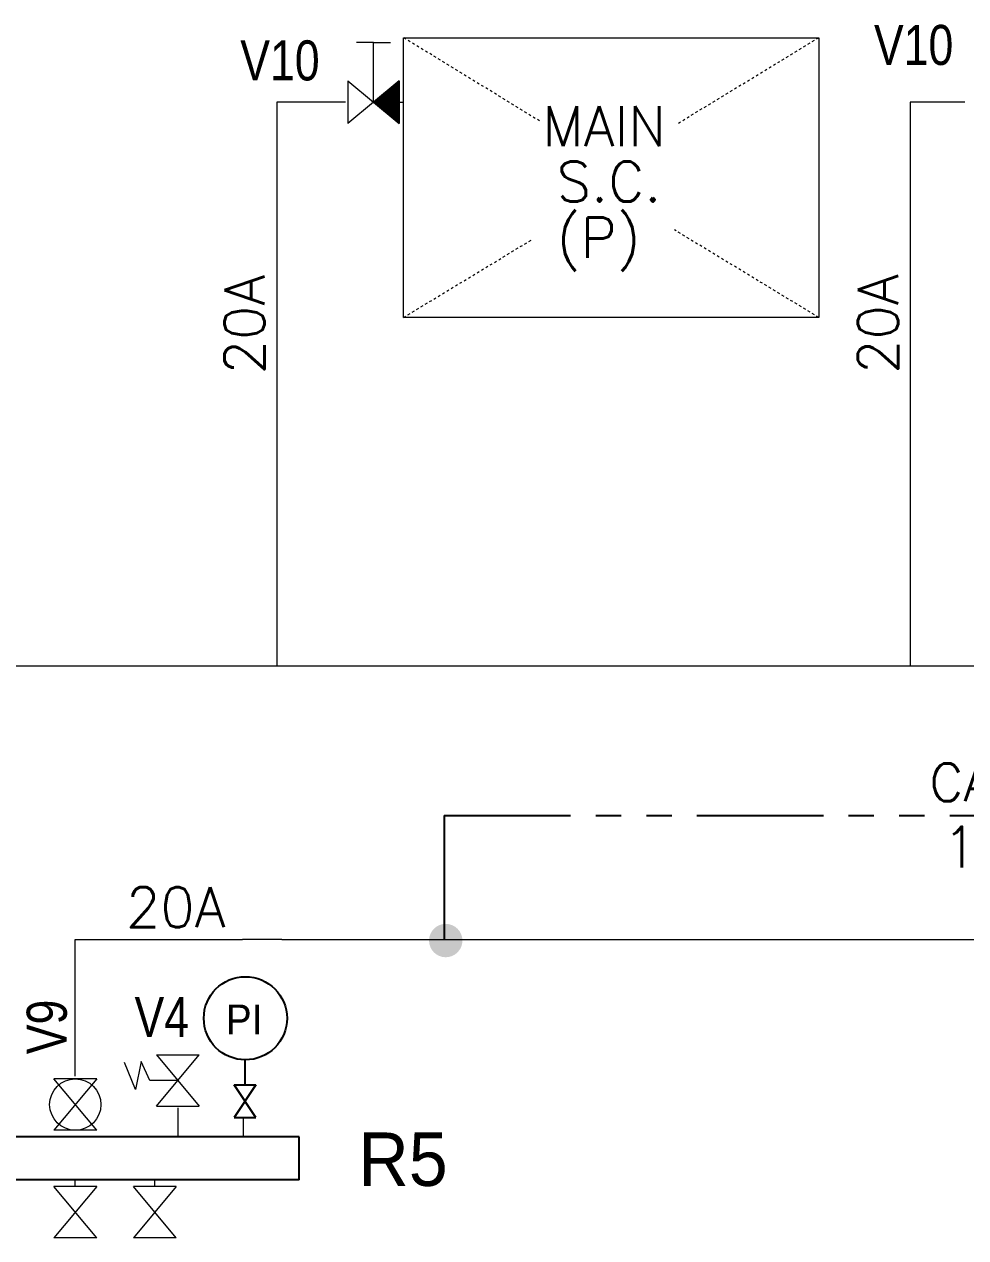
# Model space of a CAD drawing. Extents: x 475189 to 476029, y 1007718 to 1008015.
# Drawn here: x 475869.42 to 475906.66, y 1007784.01 to 1007832.04 of the extents above; entities that cross this region are included whole.
import ezdxf
from ezdxf.enums import TextEntityAlignment as Align

# ---------------------------------------------------------------- set-up
doc = ezdxf.new("R2010")
doc.units = 0
doc.header["$LTSCALE"] = 4
doc.header["$MEASUREMENT"] = 0
for name, pattern in [('AUSGEZOGEN', [0]), ('CENTER', [2, 1.25, -0.25, 0.25, -0.25]), ('HIDDEN', [0.375, 0.25, -0.125]), ('HIDEN12', [0.1875, 0.125, -0.0625]), ('PHANTOM', [2.5, 1.25, -0.25, 0.25, -0.25, 0.25, -0.25])]:
    doc.linetypes.add(name, pattern=pattern)
doc.layers.get('0').update_dxf_attribs({"linetype": 'CONTINUOUS', "lineweight": 0})
for name, color, linetype in [('1', 7, 'CONTINUOUS'), ('2', 3, 'AUSGEZOGEN'), ('25', 3, 'AUSGEZOGEN'), ('35', 7, 'AUSGEZOGEN'), ('50', 4, 'AUSGEZOGEN'), ('ballast', 1, 'HIDDEN')]:
    doc.layers.add(name, color=color, linetype=linetype)
doc.layers.add('R.B', color=6, linetype='CONTINUOUS', lineweight=0)
doc.layers.add('SymbolsOnDrawingSheet', color=1, linetype='CONTINUOUS', lineweight=15)
doc.styles.add('ROMANS', font='ROMANS.SHX')
doc.styles.add('SEDS_Romans', font='romans.shx')
doc.styles.get("Standard").update_dxf_attribs({"font": '', "width": 0.95, "height": 200})
doc.styles.get('Standard').set_extended_font_data('Gulim')

# ---------------------------------------------------------------- blocks, each defined once
blk = doc.blocks.new('A$C07fd2cc2')
at = {"color": 8, "linetype": 'CENTER'}
for p, q in [((24703, 9915.4), (24194.2, 10227.1)), ((25222, 9907.4), (25746.8, 10227.1)), ((25746.8, 9180.5), (25207.2, 9507.7)), ((24194.2, 9180.5), (24676.6, 9473))]:
    blk.add_line(p, q, dxfattribs=at)
at = {"color": 8}
for p, q in [((24194.2, 10227.1), (25746.8, 10227.1)), ((24194.2, 9180.5), (24194.2, 10227.1)), ((25746.8, 10227.1), (25746.8, 9180.5)), ((24082.1, 10209.1), (24018.6, 10209.1)), ((24082.1, 9985.6), (24082.1, 10209.1)), ((24082.1, 10209.1), (24145.7, 10209.1)), ((24178.1, 10065.6), (23986.1, 9905.6)), ((23986.1, 10065.6), (24178.1, 9905.6)), ((23986.1, 10065.6), (23986.1, 9905.6)), ((24178.1, 10065.6), (24178.1, 9905.6)), ((23719.9, 9985.6), (23719.9, 7876.7)), ((23976.6, 9985.6), (23719.9, 9985.6)), ((24178.1, 9985.6), (24194.2, 9985.6)), ((26089.5, 9985.6), (26089.5, 7876.7)), ((26292.9, 9985.6), (26089.5, 9985.6)), ((23719.9, 9545.3), (23719.9, 9398.1)), ((26089.5, 9547.2), (26089.5, 9400)), ((25746.8, 9180.5), (24194.2, 9180.5)), ((22672.9, 7876.7), (28419.1, 7876.7)), ((22966.5, 6852.3), (23592.1, 6852.3)), ((22966.5, 6341.8), (22966.5, 6852.3)), ((23739.3, 6852.3), (23592.1, 6852.3)), ((23739.3, 6852.3), (27226.4, 6852.3)), ((23269.5, 6421.3), (23429.5, 6229.3)), ((23269.5, 6229.3), (23429.5, 6421.3)), ((23269.5, 6421.3), (23429.5, 6421.3)), ((23191.9, 6291.4), (23150, 6392)), ((23213, 6396), (23191.9, 6291.4)), ((23245.2, 6325.3), (23213, 6396)), ((23046.5, 6331.1), (22886.5, 6139.1)), ((23046.5, 6139.1), (22886.5, 6331.1)), ((23046.5, 6331.1), (22886.5, 6331.1)), ((23349.5, 6325.3), (23245.2, 6325.3)), ((23269.5, 6229.3), (23429.5, 6229.3)), ((23349.5, 6222.8), (23349.5, 6117.9)), ((23594.3, 6184.8), (23594.3, 6113.9)), ((23046.5, 6139.1), (22886.5, 6139.1)), ((22966.5, 5928.8), (22966.5, 5954.8)), ((23264, 5928.8), (23264, 5954.8)), ((23046.5, 5736.8), (22886.5, 5928.8)), ((23046.5, 5928.8), (22886.5, 5736.8)), ((23046.5, 5928.8), (22886.5, 5928.8)), ((23344, 5736.8), (23184, 5928.8)), ((23344, 5928.8), (23184, 5736.8)), ((23344, 5928.8), (23184, 5928.8)), ((23046.5, 5736.8), (22886.5, 5736.8)), ((23344, 5736.8), (23184, 5736.8))]:
    blk.add_line(p, q, dxfattribs=at)
at = {"color": 8, "linetype": 'Continuous'}
for p, q in [((24087.5, 9981.1), (24141.5, 10035.1)), ((24087.6, 9981.1), (24142.5, 10036)), ((24087.7, 9981), (24143.6, 10036.8)), ((24087.8, 9980.9), (24144.6, 10037.7)), ((24087.9, 9980.8), (24145.7, 10038.6)), ((24088, 9980.7), (24146.8, 10039.5)), ((24088.1, 9980.7), (24147.8, 10040.4)), ((24088.2, 9980.6), (24148.9, 10041.3)), ((24088.3, 9980.5), (24149.9, 10042.1)), ((24088.4, 9980.4), (24151, 10043)), ((24088.5, 9980.3), (24152.1, 10043.9)), ((24088.6, 9980.3), (24153.1, 10044.8)), ((24088.7, 9980.2), (24154.2, 10045.7)), ((24088.8, 9980.1), (24155.3, 10046.6)), ((24088.9, 9980), (24156.3, 10047.4)), ((24089, 9979.9), (24157.4, 10048.3)), ((24089.1, 9979.9), (24158.4, 10049.2)), ((24089.2, 9979.8), (24159.5, 10050.1)), ((24089.3, 9979.7), (24160.6, 10051)), ((24089.4, 9979.6), (24161.6, 10051.9)), ((24089.5, 9979.5), (24162.7, 10052.8)), ((24089.6, 9979.5), (24163.7, 10053.6)), ((24089.7, 9979.3), (24165.9, 10055.4)), ((24089.7, 9979.4), (24164.8, 10054.5)), ((24089.8, 9979.2), (24166.9, 10056.3)), ((24089.9, 9979.1), (24168, 10057.2)), ((24090, 9979.1), (24169, 10058.1)), ((24090.1, 9979), (24170.1, 10058.9)), ((24090.2, 9978.9), (24171.2, 10059.8)), ((24090.3, 9978.8), (24172.2, 10060.7)), ((24090.4, 9978.7), (24173.3, 10061.6)), ((24090.5, 9978.7), (24174.3, 10062.5)), ((24090.6, 9978.6), (24175.4, 10063.4)), ((24090.7, 9978.5), (24176.5, 10064.2)), ((24090.8, 9978.4), (24177.5, 10065.1)), ((24090.9, 9978.3), (24178.1, 10065.6)), ((24091, 9978.2), (24178.1, 10065.4)), ((24091.1, 9978.2), (24178.1, 10065.2)), ((24091.2, 9978.1), (24178.1, 10065)), ((24091.3, 9978), (24178.1, 10064.9)), ((24091.4, 9977.9), (24178.1, 10064.7)), ((24091.5, 9977.8), (24178.1, 10064.5)), ((24091.6, 9977.8), (24178.1, 10064.3)), ((24091.7, 9977.7), (24178.1, 10064.1)), ((24091.8, 9977.6), (24178.1, 10064)), ((24091.9, 9977.5), (24178.1, 10063.8)), ((24092, 9977.4), (24178.1, 10063.6)), ((24092.1, 9977.4), (24178.1, 10063.4)), ((24092.2, 9977.3), (24178.1, 10063.3)), ((24092.3, 9977.2), (24178.1, 10063.1)), ((24092.4, 9977.1), (24178.1, 10062.9)), ((24092.4, 9977), (24178.1, 10062.7)), ((24092.5, 9977), (24178.1, 10062.6)), ((24092.6, 9976.9), (24178.1, 10062.4)), ((24092.7, 9976.8), (24178.1, 10062.2)), ((24092.8, 9976.7), (24178.1, 10062)), ((24092.9, 9976.6), (24178.1, 10061.8)), ((24093, 9976.6), (24178.1, 10061.7)), ((24093.1, 9976.5), (24178.1, 10061.5)), ((24093.2, 9976.4), (24178.1, 10061.3)), ((24093.3, 9976.3), (24178.1, 10061.1)), ((24093.4, 9976.2), (24178.1, 10061)), ((24093.5, 9976.2), (24178.1, 10060.8)), ((24093.6, 9976.1), (24178.1, 10060.6)), ((24093.7, 9976), (24178.1, 10060.4)), ((24093.8, 9975.9), (24178.1, 10060.3)), ((24093.9, 9975.8), (24178.1, 10060.1)), ((24094, 9975.8), (24178.1, 10059.9)), ((24094.1, 9975.7), (24178.1, 10059.7)), ((24094.2, 9975.6), (24178.1, 10059.6)), ((24094.3, 9975.5), (24178.1, 10059.4)), ((24094.4, 9975.4), (24178.1, 10059.2)), ((24094.5, 9975.4), (24178.1, 10059)), ((24094.6, 9975.3), (24178.1, 10058.8)), ((24094.7, 9975.2), (24178.1, 10058.7)), ((24094.8, 9975.1), (24178.1, 10058.5)), ((24094.9, 9975), (24178.1, 10058.3)), ((24095, 9975), (24178.1, 10058.1)), ((24095.1, 9974.9), (24178.1, 10058)), ((24095.1, 9974.8), (24178.1, 10057.8)), ((24095.2, 9974.7), (24178.1, 10057.6)), ((24095.3, 9974.6), (24178.1, 10057.4)), ((24095.4, 9974.6), (24178.1, 10057.3)), ((24095.5, 9974.5), (24178.1, 10057.1)), ((24095.6, 9974.4), (24178.1, 10056.9)), ((24095.7, 9974.3), (24178.1, 10056.7)), ((24095.8, 9974.2), (24178.1, 10056.5)), ((24095.9, 9974.2), (24178.1, 10056.4)), ((24096, 9974.1), (24178.1, 10056.2)), ((24096.1, 9974), (24178.1, 10056)), ((24096.2, 9973.9), (24178.1, 10055.8)), ((24096.3, 9973.8), (24178.1, 10055.7)), ((24096.4, 9973.7), (24178.1, 10055.5)), ((24096.5, 9973.7), (24178.1, 10055.3)), ((24096.6, 9973.6), (24178.1, 10055.1)), ((24096.7, 9973.5), (24178.1, 10055)), ((24096.8, 9973.4), (24178.1, 10054.8)), ((24096.9, 9973.3), (24178.1, 10054.6)), ((24097, 9973.3), (24178.1, 10054.4)), ((24097.1, 9973.2), (24178.1, 10054.2)), ((24097.2, 9973.1), (24178.1, 10054.1)), ((24097.3, 9973), (24178.1, 10053.9)), ((24097.4, 9972.9), (24178.1, 10053.7)), ((24097.5, 9972.9), (24178.1, 10053.5)), ((24097.6, 9972.8), (24178.1, 10053.4)), ((24097.7, 9972.7), (24178.1, 10053.2)), ((24097.8, 9972.6), (24178.1, 10053)), ((24097.8, 9972.5), (24178.1, 10052.8)), ((24097.9, 9972.5), (24178.1, 10052.7)), ((24098, 9972.4), (24178.1, 10052.5)), ((24098.1, 9972.3), (24178.1, 10052.3)), ((24098.2, 9972.2), (24178.1, 10052.1)), ((24098.3, 9972.1), (24178.1, 10051.9)), ((24098.4, 9972.1), (24178.1, 10051.8)), ((24098.5, 9972), (24178.1, 10051.6)), ((24098.6, 9971.9), (24178.1, 10051.4)), ((24098.7, 9971.8), (24178.1, 10051.2)), ((24098.8, 9971.7), (24178.1, 10051.1)), ((24098.9, 9971.7), (24178.1, 10050.9)), ((24099, 9971.6), (24178.1, 10050.7)), ((24099.1, 9971.5), (24178.1, 10050.5)), ((24099.2, 9971.4), (24178.1, 10050.4)), ((24099.3, 9971.3), (24178.1, 10050.2)), ((24099.4, 9971.3), (24178.1, 10050)), ((24099.5, 9971.2), (24178.1, 10049.8)), ((24099.6, 9971.1), (24178.1, 10049.7)), ((24099.7, 9971), (24178.1, 10049.5)), ((24099.8, 9970.9), (24178.1, 10049.3)), ((24099.9, 9970.9), (24178.1, 10049.1)), ((24100, 9970.8), (24178.1, 10048.9)), ((24100.1, 9970.7), (24178.1, 10048.8)), ((24100.2, 9970.6), (24178.1, 10048.6)), ((24100.3, 9970.5), (24178.1, 10048.4)), ((24100.4, 9970.5), (24178.1, 10048.2)), ((24100.5, 9970.4), (24178.1, 10048.1)), ((24100.5, 9970.3), (24178.1, 10047.9)), ((24100.6, 9970.2), (24178.1, 10047.7)), ((24100.7, 9970.1), (24178.1, 10047.5)), ((24100.8, 9970.1), (24178.1, 10047.4)), ((24100.9, 9970), (24178.1, 10047.2)), ((24101, 9969.9), (24178.1, 10047)), ((24101.1, 9969.8), (24178.1, 10046.8)), ((24101.2, 9969.7), (24178.1, 10046.6)), ((24101.3, 9969.7), (24178.1, 10046.5)), ((24101.4, 9969.6), (24178.1, 10046.3)), ((24101.5, 9969.5), (24178.1, 10046.1)), ((24101.6, 9969.4), (24178.1, 10045.9)), ((24101.7, 9969.3), (24178.1, 10045.8)), ((24101.8, 9969.2), (24178.1, 10045.6)), ((24101.9, 9969.2), (24178.1, 10045.4)), ((24102, 9969.1), (24178.1, 10045.2)), ((24102.1, 9969), (24178.1, 10045.1)), ((24102.2, 9968.9), (24178.1, 10044.9)), ((24102.3, 9968.8), (24178.1, 10044.7)), ((24102.4, 9968.8), (24178.1, 10044.5)), ((24102.5, 9968.7), (24178.1, 10044.3)), ((24102.6, 9968.6), (24178.1, 10044.2)), ((24102.7, 9968.5), (24178.1, 10044)), ((24102.8, 9968.4), (24178.1, 10043.8)), ((24102.9, 9968.4), (24178.1, 10043.6)), ((24103, 9968.3), (24178.1, 10043.5)), ((24103.1, 9968.2), (24178.1, 10043.3)), ((24103.2, 9968.1), (24178.1, 10043.1)), ((24103.2, 9968), (24178.1, 10042.9)), ((24103.3, 9968), (24178.1, 10042.8)), ((24103.4, 9967.9), (24178.1, 10042.6)), ((24103.5, 9967.8), (24178.1, 10042.4)), ((24103.6, 9967.7), (24178.1, 10042.2)), ((24103.7, 9967.6), (24178.1, 10042.1)), ((24103.8, 9967.6), (24178.1, 10041.9)), ((24103.9, 9967.5), (24178.1, 10041.7)), ((24104, 9967.4), (24178.1, 10041.5)), ((24104.1, 9967.3), (24178.1, 10041.3)), ((24104.2, 9967.2), (24178.1, 10041.2)), ((24104.3, 9967.2), (24178.1, 10041)), ((24104.4, 9967.1), (24178.1, 10040.8)), ((24104.5, 9967), (24178.1, 10040.6)), ((24104.6, 9966.9), (24178.1, 10040.5)), ((24104.7, 9966.8), (24178.1, 10040.3)), ((24104.8, 9966.8), (24178.1, 10040.1)), ((24104.9, 9966.7), (24178.1, 10039.9)), ((24105, 9966.6), (24178.1, 10039.8)), ((24105.1, 9966.5), (24178.1, 10039.6)), ((24105.2, 9966.4), (24178.1, 10039.4)), ((24105.3, 9966.4), (24178.1, 10039.2)), ((24105.4, 9966.3), (24178.1, 10039)), ((24105.5, 9966.2), (24178.1, 10038.9)), ((24105.6, 9966.1), (24178.1, 10038.7)), ((24105.7, 9966), (24178.1, 10038.5)), ((24105.8, 9966), (24178.1, 10038.3)), ((24105.9, 9965.9), (24178.1, 10038.2)), ((24105.9, 9965.8), (24178.1, 10038)), ((24106, 9965.7), (24178.1, 10037.8)), ((24106.1, 9965.6), (24178.1, 10037.6)), ((24106.2, 9965.6), (24178.1, 10037.5)), ((24106.3, 9965.5), (24178.1, 10037.3)), ((24106.4, 9965.4), (24178.1, 10037.1)), ((24106.5, 9965.3), (24178.1, 10036.9)), ((24106.6, 9965.2), (24178.1, 10036.7)), ((24106.7, 9965.2), (24178.1, 10036.6)), ((24106.8, 9965.1), (24178.1, 10036.4)), ((24106.9, 9965), (24178.1, 10036.2)), ((24107, 9964.9), (24178.1, 10036)), ((24107.1, 9964.8), (24178.1, 10035.9)), ((24107.2, 9964.8), (24178.1, 10035.7)), ((24107.3, 9964.7), (24178.1, 10035.5)), ((24107.4, 9964.6), (24178.1, 10035.3)), ((24107.5, 9964.5), (24178.1, 10035.2)), ((24107.6, 9964.4), (24178.1, 10035)), ((24107.7, 9964.3), (24178.1, 10034.8)), ((24107.8, 9964.3), (24178.1, 10034.6)), ((24107.9, 9964.2), (24178.1, 10034.4)), ((24082.5, 9985.3), (24086.3, 9989.1)), ((24082.6, 9985.2), (24087.4, 9990)), ((24082.7, 9985.2), (24088.4, 9990.9)), ((24082.8, 9985.1), (24089.5, 9991.8)), ((24082.9, 9985), (24090.6, 9992.6)), ((24083, 9984.9), (24091.6, 9993.5)), ((24083.1, 9984.8), (24092.7, 9994.4)), ((24083.2, 9984.8), (24093.7, 9995.3)), ((24083.3, 9984.7), (24094.8, 9996.2)), ((24083.4, 9984.6), (24095.9, 9997.1)), ((24083.5, 9984.5), (24096.9, 9998)), ((24083.6, 9984.4), (24098, 9998.8)), ((24083.7, 9984.4), (24099, 9999.7)), ((24083.8, 9984.3), (24100.1, 10000.6)), ((24083.9, 9984.2), (24101.2, 10001.5)), ((24084, 9984.1), (24102.2, 10002.4)), ((24084.1, 9984), (24103.3, 10003.3)), ((24084.2, 9984), (24104.3, 10004.1)), ((24084.3, 9983.8), (24106.5, 10005.9)), ((24084.3, 9983.9), (24105.4, 10005)), ((24084.4, 9983.7), (24107.5, 10006.8)), ((24084.5, 9983.6), (24108.6, 10007.7)), ((24084.6, 9983.6), (24109.6, 10008.6)), ((24084.7, 9983.5), (24110.7, 10009.4)), ((24084.8, 9983.4), (24111.8, 10010.3)), ((24084.9, 9983.3), (24112.8, 10011.2)), ((24085, 9983.2), (24113.9, 10012.1)), ((24085.1, 9983.2), (24114.9, 10013)), ((24085.2, 9983.1), (24116, 10013.9)), ((24085.3, 9983), (24117.1, 10014.7)), ((24085.4, 9982.9), (24118.1, 10015.6)), ((24085.5, 9982.8), (24119.2, 10016.5)), ((24085.6, 9982.7), (24120.2, 10017.4)), ((24085.7, 9982.7), (24121.3, 10018.3)), ((24085.8, 9982.6), (24122.4, 10019.2)), ((24085.9, 9982.5), (24123.4, 10020)), ((24086, 9982.4), (24124.5, 10020.9)), ((24086.1, 9982.3), (24125.6, 10021.8)), ((24086.2, 9982.3), (24126.6, 10022.7)), ((24086.3, 9982.2), (24127.7, 10023.6)), ((24086.4, 9982.1), (24128.7, 10024.5)), ((24086.5, 9982), (24129.8, 10025.4)), ((24086.6, 9981.9), (24130.9, 10026.2)), ((24086.7, 9981.9), (24131.9, 10027.1)), ((24086.8, 9981.8), (24133, 10028)), ((24086.9, 9981.7), (24134, 10028.9)), ((24087, 9981.5), (24136.2, 10030.7)), ((24087, 9981.6), (24135.1, 10029.8)), ((24087.1, 9981.5), (24137.2, 10031.5)), ((24087.2, 9981.4), (24138.3, 10032.4)), ((24087.3, 9981.3), (24139.3, 10033.3)), ((24087.4, 9981.2), (24140.4, 10034.2)), ((24108, 9964.1), (24178.1, 10034.3)), ((24108.1, 9964), (24178.1, 10034.1)), ((24108.2, 9963.9), (24178.1, 10033.9)), ((24108.3, 9963.9), (24178.1, 10033.7)), ((24108.4, 9963.8), (24178.1, 10033.6)), ((24108.5, 9963.7), (24178.1, 10033.4)), ((24108.6, 9963.6), (24178.1, 10033.2)), ((24108.6, 9963.5), (24178.1, 10033)), ((24108.7, 9963.5), (24178.1, 10032.9)), ((24108.8, 9963.4), (24178.1, 10032.7)), ((24108.9, 9963.3), (24178.1, 10032.5)), ((24109, 9963.2), (24178.1, 10032.3)), ((24109.1, 9963.1), (24178.1, 10032.2)), ((24109.2, 9963.1), (24178.1, 10032)), ((24109.3, 9963), (24178.1, 10031.8)), ((24109.4, 9962.9), (24178.1, 10031.6)), ((24109.5, 9962.8), (24178.1, 10031.4)), ((24109.6, 9962.7), (24178.1, 10031.3)), ((24109.7, 9962.7), (24178.1, 10031.1)), ((24109.8, 9962.6), (24178.1, 10030.9)), ((24109.9, 9962.5), (24178.1, 10030.7)), ((24110, 9962.4), (24178.1, 10030.6)), ((24110.1, 9962.3), (24178.1, 10030.4)), ((24110.2, 9962.3), (24178.1, 10030.2)), ((24110.3, 9962.2), (24178.1, 10030)), ((24110.4, 9962.1), (24178.1, 10029.9)), ((24110.5, 9962), (24178.1, 10029.7)), ((24110.6, 9961.9), (24178.1, 10029.5)), ((24110.7, 9961.9), (24178.1, 10029.3)), ((24110.8, 9961.8), (24178.1, 10029.1)), ((24110.9, 9961.7), (24178.1, 10029)), ((24111, 9961.6), (24178.1, 10028.8)), ((24111.1, 9961.5), (24178.1, 10028.6)), ((24111.2, 9961.5), (24178.1, 10028.4)), ((24111.3, 9961.4), (24178.1, 10028.3)), ((24111.3, 9961.3), (24178.1, 10028.1)), ((24111.4, 9961.2), (24178.1, 10027.9)), ((24111.5, 9961.1), (24178.1, 10027.7)), ((24111.6, 9961.1), (24178.1, 10027.6)), ((24111.7, 9961), (24178.1, 10027.4)), ((24111.8, 9960.9), (24178.1, 10027.2)), ((24111.9, 9960.8), (24178.1, 10027)), ((24112, 9960.7), (24178.1, 10026.8)), ((24112.1, 9960.7), (24178.1, 10026.7)), ((24112.2, 9960.6), (24178.1, 10026.5)), ((24112.3, 9960.5), (24178.1, 10026.3)), ((24112.4, 9960.4), (24178.1, 10026.1)), ((24112.5, 9960.3), (24178.1, 10026)), ((24112.6, 9960.3), (24178.1, 10025.8)), ((24112.7, 9960.2), (24178.1, 10025.6)), ((24112.8, 9960.1), (24178.1, 10025.4)), ((24112.9, 9960), (24178.1, 10025.3)), ((24113, 9959.9), (24178.1, 10025.1)), ((24113.1, 9959.8), (24178.1, 10024.9)), ((24113.2, 9959.8), (24178.1, 10024.7)), ((24113.3, 9959.7), (24178.1, 10024.5)), ((24113.4, 9959.6), (24178.1, 10024.4)), ((24113.5, 9959.5), (24178.1, 10024.2)), ((24113.6, 9959.4), (24178.1, 10024)), ((24113.7, 9959.4), (24178.1, 10023.8)), ((24113.8, 9959.3), (24178.1, 10023.7)), ((24113.9, 9959.2), (24178.1, 10023.5)), ((24114, 9959.1), (24178.1, 10023.3)), ((24114, 9959), (24178.1, 10023.1)), ((24114.1, 9959), (24178.1, 10023)), ((24114.2, 9958.9), (24178.1, 10022.8)), ((24114.3, 9958.8), (24178.1, 10022.6)), ((24114.4, 9958.7), (24178.1, 10022.4)), ((24114.5, 9958.6), (24178.1, 10022.3)), ((24114.6, 9958.6), (24178.1, 10022.1)), ((24114.7, 9958.5), (24178.1, 10021.9)), ((24114.8, 9958.4), (24178.1, 10021.7)), ((24114.9, 9958.3), (24178.1, 10021.5)), ((24115, 9958.2), (24178.1, 10021.4)), ((24115.1, 9958.2), (24178.1, 10021.2)), ((24115.2, 9958.1), (24178.1, 10021)), ((24115.3, 9958), (24178.1, 10020.8)), ((24115.4, 9957.9), (24178.1, 10020.7)), ((24115.5, 9957.8), (24178.1, 10020.5)), ((24115.6, 9957.8), (24178.1, 10020.3)), ((24115.7, 9957.7), (24178.1, 10020.1)), ((24115.8, 9957.6), (24178.1, 10020)), ((24115.9, 9957.5), (24178.1, 10019.8)), ((24116, 9957.4), (24178.1, 10019.6)), ((24116.1, 9957.4), (24178.1, 10019.4)), ((24116.2, 9957.3), (24178.1, 10019.2)), ((24116.3, 9957.2), (24178.1, 10019.1)), ((24116.4, 9957.1), (24178.1, 10018.9)), ((24116.5, 9957), (24178.1, 10018.7)), ((24116.6, 9957), (24178.1, 10018.5)), ((24116.7, 9956.9), (24178.1, 10018.4)), ((24116.7, 9956.8), (24178.1, 10018.2)), ((24116.8, 9956.7), (24178.1, 10018)), ((24116.9, 9956.6), (24178.1, 10017.8)), ((24117, 9956.6), (24178.1, 10017.7)), ((24117.1, 9956.5), (24178.1, 10017.5)), ((24117.2, 9956.4), (24178.1, 10017.3)), ((24117.3, 9956.3), (24178.1, 10017.1)), ((24117.4, 9956.2), (24178.1, 10016.9)), ((24117.5, 9956.2), (24178.1, 10016.8)), ((24117.6, 9956.1), (24178.1, 10016.6)), ((24117.7, 9956), (24178.1, 10016.4)), ((24117.8, 9955.9), (24178.1, 10016.2)), ((24117.9, 9955.8), (24178.1, 10016.1)), ((24118, 9955.8), (24178.1, 10015.9)), ((24118.1, 9955.7), (24178.1, 10015.7)), ((24118.2, 9955.6), (24178.1, 10015.5)), ((24118.3, 9955.5), (24178.1, 10015.4)), ((24118.4, 9955.4), (24178.1, 10015.2)), ((24118.5, 9955.3), (24178.1, 10015)), ((24118.6, 9955.3), (24178.1, 10014.8)), ((24118.7, 9955.2), (24178.1, 10014.7)), ((24118.8, 9955.1), (24178.1, 10014.5)), ((24118.9, 9955), (24178.1, 10014.3)), ((24119, 9954.9), (24178.1, 10014.1)), ((24119.1, 9954.9), (24178.1, 10013.9)), ((24119.2, 9954.8), (24178.1, 10013.8)), ((24119.3, 9954.7), (24178.1, 10013.6)), ((24119.4, 9954.6), (24178.1, 10013.4)), ((24119.4, 9954.5), (24178.1, 10013.2)), ((24119.5, 9954.5), (24178.1, 10013.1)), ((24119.6, 9954.4), (24178.1, 10012.9)), ((24119.7, 9954.3), (24178.1, 10012.7)), ((24119.8, 9954.2), (24178.1, 10012.5)), ((24119.9, 9954.1), (24178.1, 10012.4)), ((24120, 9954.1), (24178.1, 10012.2)), ((24120.1, 9954), (24178.1, 10012)), ((24120.2, 9953.9), (24178.1, 10011.8)), ((24120.3, 9953.8), (24178.1, 10011.6)), ((24120.4, 9953.7), (24178.1, 10011.5)), ((24120.5, 9953.7), (24178.1, 10011.3)), ((24120.6, 9953.6), (24178.1, 10011.1)), ((24120.7, 9953.5), (24178.1, 10010.9)), ((24120.8, 9953.4), (24178.1, 10010.8)), ((24120.9, 9953.3), (24178.1, 10010.6)), ((24121, 9953.3), (24178.1, 10010.4)), ((24121.1, 9953.2), (24178.1, 10010.2)), ((24121.2, 9953.1), (24178.1, 10010.1)), ((24121.3, 9953), (24178.1, 10009.9)), ((24121.4, 9952.9), (24178.1, 10009.7)), ((24121.5, 9952.9), (24178.1, 10009.5)), ((24121.6, 9952.8), (24178.1, 10009.3)), ((24121.7, 9952.7), (24178.1, 10009.2)), ((24121.8, 9952.6), (24178.1, 10009)), ((24121.9, 9952.5), (24178.1, 10008.8)), ((24122, 9952.5), (24178.1, 10008.6)), ((24122.1, 9952.4), (24178.1, 10008.5)), ((24122.1, 9952.3), (24178.1, 10008.3)), ((24122.2, 9952.2), (24178.1, 10008.1)), ((24122.3, 9952.1), (24178.1, 10007.9)), ((24122.4, 9952.1), (24178.1, 10007.8)), ((24122.5, 9952), (24178.1, 10007.6)), ((24122.6, 9951.9), (24178.1, 10007.4)), ((24122.7, 9951.8), (24178.1, 10007.2)), ((24122.8, 9951.7), (24178.1, 10007)), ((24122.9, 9951.7), (24178.1, 10006.9)), ((24123, 9951.6), (24178.1, 10006.7)), ((24123.1, 9951.5), (24178.1, 10006.5)), ((24123.2, 9951.4), (24178.1, 10006.3)), ((24123.3, 9951.3), (24178.1, 10006.2)), ((24123.4, 9951.3), (24178.1, 10006)), ((24123.5, 9951.2), (24178.1, 10005.8)), ((24123.6, 9951.1), (24178.1, 10005.6)), ((24123.7, 9951), (24178.1, 10005.5)), ((24123.8, 9950.9), (24178.1, 10005.3)), ((24123.9, 9950.8), (24178.1, 10005.1)), ((24124, 9950.8), (24178.1, 10004.9)), ((24124.1, 9950.7), (24178.1, 10004.8)), ((24124.2, 9950.6), (24178.1, 10004.6)), ((24124.3, 9950.5), (24178.1, 10004.4)), ((24124.4, 9950.4), (24178.1, 10004.2)), ((24124.5, 9950.4), (24178.1, 10004)), ((24124.6, 9950.3), (24178.1, 10003.9)), ((24124.7, 9950.2), (24178.1, 10003.7)), ((24124.8, 9950.1), (24178.1, 10003.5)), ((24124.8, 9950), (24178.1, 10003.3)), ((24124.9, 9950), (24178.1, 10003.2)), ((24125, 9949.9), (24178.1, 10003)), ((24125.1, 9949.8), (24178.1, 10002.8)), ((24125.2, 9949.7), (24178.1, 10002.6)), ((24125.3, 9949.6), (24178.1, 10002.5)), ((24125.4, 9949.6), (24178.1, 10002.3)), ((24125.5, 9949.5), (24178.1, 10002.1)), ((24125.6, 9949.4), (24178.1, 10001.9)), ((24125.7, 9949.3), (24178.1, 10001.7)), ((24125.8, 9949.2), (24178.1, 10001.6)), ((24125.9, 9949.2), (24178.1, 10001.4)), ((24126, 9949.1), (24178.1, 10001.2)), ((24126.1, 9949), (24178.1, 10001)), ((24126.2, 9948.9), (24178.1, 10000.9)), ((24126.3, 9948.8), (24178.1, 10000.7)), ((24126.4, 9948.8), (24178.1, 10000.5)), ((24126.5, 9948.7), (24178.1, 10000.3)), ((24126.6, 9948.6), (24178.1, 10000.2)), ((24126.7, 9948.5), (24178.1, 10000)), ((24126.8, 9948.4), (24178.1, 9999.8)), ((24126.9, 9948.4), (24178.1, 9999.6)), ((24127, 9948.3), (24178.1, 9999.4)), ((24127.1, 9948.2), (24178.1, 9999.3)), ((24127.2, 9948.1), (24178.1, 9999.1)), ((24127.3, 9948), (24178.1, 9998.9)), ((24127.4, 9948), (24178.1, 9998.7)), ((24127.5, 9947.9), (24178.1, 9998.6)), ((24127.5, 9947.8), (24178.1, 9998.4)), ((24127.6, 9947.7), (24178.1, 9998.2)), ((24127.7, 9947.6), (24178.1, 9998)), ((24127.8, 9947.6), (24178.1, 9997.9)), ((24127.9, 9947.5), (24178.1, 9997.7)), ((24128, 9947.4), (24178.1, 9997.5)), ((24128.1, 9947.3), (24178.1, 9997.3)), ((24128.2, 9947.2), (24178.1, 9997.1)), ((24128.3, 9947.2), (24178.1, 9997)), ((24128.4, 9947.1), (24178.1, 9996.8)), ((24128.5, 9947), (24178.1, 9996.6)), ((24128.6, 9946.9), (24178.1, 9996.4)), ((24128.7, 9946.8), (24178.1, 9996.3)), ((24128.8, 9946.8), (24178.1, 9996.1)), ((24128.9, 9946.7), (24178.1, 9995.9)), ((24129, 9946.6), (24178.1, 9995.7)), ((24129.1, 9946.5), (24178.1, 9995.6)), ((24129.2, 9946.4), (24178.1, 9995.4)), ((24129.3, 9946.3), (24178.1, 9995.2)), ((24129.4, 9946.3), (24178.1, 9995)), ((24129.5, 9946.2), (24178.1, 9994.9)), ((24129.6, 9946.1), (24178.1, 9994.7)), ((24129.7, 9946), (24178.1, 9994.5)), ((24129.8, 9945.9), (24178.1, 9994.3)), ((24129.9, 9945.9), (24178.1, 9994.1)), ((24130, 9945.8), (24178.1, 9994)), ((24130.1, 9945.7), (24178.1, 9993.8)), ((24130.2, 9945.6), (24178.1, 9993.6)), ((24130.2, 9945.5), (24178.1, 9993.4)), ((24130.3, 9945.5), (24178.1, 9993.3)), ((24130.4, 9945.4), (24178.1, 9993.1)), ((24130.5, 9945.3), (24178.1, 9992.9)), ((24130.6, 9945.2), (24178.1, 9992.7)), ((24130.7, 9945.1), (24178.1, 9992.6)), ((24130.8, 9945.1), (24178.1, 9992.4)), ((24130.9, 9945), (24178.1, 9992.2)), ((24131, 9944.9), (24178.1, 9992)), ((24131.1, 9944.8), (24178.1, 9991.8)), ((24131.2, 9944.7), (24178.1, 9991.7)), ((24131.3, 9944.7), (24178.1, 9991.5)), ((24131.4, 9944.6), (24178.1, 9991.3)), ((24131.5, 9944.5), (24178.1, 9991.1)), ((24131.6, 9944.4), (24178.1, 9991)), ((24131.7, 9944.3), (24178.1, 9990.8)), ((24131.8, 9944.3), (24178.1, 9990.6)), ((24131.9, 9944.2), (24178.1, 9990.4)), ((24132, 9944.1), (24178.1, 9990.3)), ((24132.1, 9944), (24178.1, 9990.1)), ((24132.2, 9943.9), (24178.1, 9989.9)), ((24132.3, 9943.9), (24178.1, 9989.7)), ((24132.4, 9943.8), (24178.1, 9989.5)), ((24132.5, 9943.7), (24178.1, 9989.4)), ((24132.6, 9943.6), (24178.1, 9989.2)), ((24132.7, 9943.5), (24178.1, 9989)), ((24082.2, 9985.6), (24083.1, 9986.5)), ((24082.3, 9985.5), (24084.2, 9987.3)), ((24082.4, 9985.4), (24085.2, 9988.2)), ((24132.8, 9943.5), (24178.1, 9988.8)), ((24132.8, 9943.4), (24178.1, 9988.7)), ((24132.9, 9943.3), (24178.1, 9988.5)), ((24133, 9943.2), (24178.1, 9988.3)), ((24133.1, 9943.1), (24178.1, 9988.1)), ((24133.2, 9943.1), (24178.1, 9988)), ((24133.3, 9943), (24178.1, 9987.8)), ((24133.4, 9942.9), (24178.1, 9987.6)), ((24133.5, 9942.8), (24178.1, 9987.4)), ((24133.6, 9942.7), (24178.1, 9987.2)), ((24133.7, 9942.7), (24178.1, 9987.1)), ((24133.8, 9942.6), (24178.1, 9986.9)), ((24133.9, 9942.5), (24178.1, 9986.7)), ((24134, 9942.4), (24178.1, 9986.5)), ((24134.1, 9942.3), (24178.1, 9986.4)), ((24134.2, 9942.3), (24178.1, 9986.2)), ((24134.3, 9942.2), (24178.1, 9986)), ((24134.4, 9942.1), (24178.1, 9985.8)), ((24134.5, 9942), (24178.1, 9985.7)), ((24134.6, 9941.9), (24178.1, 9985.5)), ((24134.7, 9941.8), (24178.1, 9985.3)), ((24134.8, 9941.8), (24178.1, 9985.1)), ((24134.9, 9941.7), (24178.1, 9985)), ((24135, 9941.6), (24178.1, 9984.8)), ((24135.1, 9941.5), (24178.1, 9984.6)), ((24135.2, 9941.4), (24178.1, 9984.4)), ((24135.3, 9941.4), (24178.1, 9984.2)), ((24135.4, 9941.3), (24178.1, 9984.1)), ((24135.5, 9941.2), (24178.1, 9983.9)), ((24135.5, 9941.1), (24178.1, 9983.7)), ((24135.6, 9941), (24178.1, 9983.5)), ((24135.7, 9941), (24178.1, 9983.4)), ((24135.8, 9940.9), (24178.1, 9983.2)), ((24135.9, 9940.8), (24178.1, 9983)), ((24136, 9940.7), (24178.1, 9982.8)), ((24136.1, 9940.6), (24178.1, 9982.7)), ((24136.2, 9940.6), (24178.1, 9982.5)), ((24136.3, 9940.5), (24178.1, 9982.3)), ((24136.4, 9940.4), (24178.1, 9982.1)), ((24136.5, 9940.3), (24178.1, 9981.9)), ((24136.6, 9940.2), (24178.1, 9981.8)), ((24136.7, 9940.2), (24178.1, 9981.6)), ((24136.8, 9940.1), (24178.1, 9981.4)), ((24136.9, 9940), (24178.1, 9981.2)), ((24137, 9939.9), (24178.1, 9981.1)), ((24137.1, 9939.8), (24178.1, 9980.9)), ((24137.2, 9939.8), (24178.1, 9980.7)), ((24137.3, 9939.7), (24178.1, 9980.5)), ((24137.4, 9939.6), (24178.1, 9980.4)), ((24137.5, 9939.5), (24178.1, 9980.2)), ((24137.6, 9939.4), (24178.1, 9980)), ((24137.7, 9939.4), (24178.1, 9979.8)), ((24137.8, 9939.3), (24178.1, 9979.6)), ((24137.9, 9939.2), (24178.1, 9979.5)), ((24138, 9939.1), (24178.1, 9979.3)), ((24138.1, 9939), (24178.1, 9979.1)), ((24138.2, 9939), (24178.1, 9978.9)), ((24138.2, 9938.9), (24178.1, 9978.8)), ((24138.3, 9938.8), (24178.1, 9978.6)), ((24138.4, 9938.7), (24178.1, 9978.4)), ((24138.5, 9938.6), (24178.1, 9978.2)), ((24138.6, 9938.6), (24178.1, 9978.1)), ((24138.7, 9938.5), (24178.1, 9977.9)), ((24138.8, 9938.4), (24178.1, 9977.7)), ((24138.9, 9938.3), (24178.1, 9977.5)), ((24139, 9938.2), (24178.1, 9977.4)), ((24139.1, 9938.2), (24178.1, 9977.2)), ((24139.2, 9938.1), (24178.1, 9977)), ((24139.3, 9938), (24178.1, 9976.8)), ((24139.4, 9937.9), (24178.1, 9976.6)), ((24139.5, 9937.8), (24178.1, 9976.5)), ((24139.6, 9937.8), (24178.1, 9976.3)), ((24139.7, 9937.7), (24178.1, 9976.1)), ((24139.8, 9937.6), (24178.1, 9975.9)), ((24139.9, 9937.5), (24178.1, 9975.8)), ((24140, 9937.4), (24178.1, 9975.6)), ((24140.1, 9937.3), (24178.1, 9975.4)), ((24140.2, 9937.3), (24178.1, 9975.2)), ((24140.3, 9937.2), (24178.1, 9975.1)), ((24140.4, 9937.1), (24178.1, 9974.9)), ((24140.5, 9937), (24178.1, 9974.7)), ((24140.6, 9936.9), (24178.1, 9974.5)), ((24140.7, 9936.9), (24178.1, 9974.3)), ((24140.8, 9936.8), (24178.1, 9974.2)), ((24140.9, 9936.7), (24178.1, 9974)), ((24140.9, 9936.6), (24178.1, 9973.8)), ((24141, 9936.5), (24178.1, 9973.6)), ((24141.1, 9936.5), (24178.1, 9973.5)), ((24141.2, 9936.4), (24178.1, 9973.3)), ((24141.3, 9936.3), (24178.1, 9973.1)), ((24141.4, 9936.2), (24178.1, 9972.9)), ((24141.5, 9936.1), (24178.1, 9972.8)), ((24141.6, 9936.1), (24178.1, 9972.6)), ((24141.7, 9936), (24178.1, 9972.4)), ((24141.8, 9935.9), (24178.1, 9972.2)), ((24141.9, 9935.8), (24178.1, 9972)), ((24142, 9935.7), (24178.1, 9971.9)), ((24142.1, 9935.7), (24178.1, 9971.7)), ((24142.2, 9935.6), (24178.1, 9971.5)), ((24142.3, 9935.5), (24178.1, 9971.3)), ((24142.4, 9935.4), (24178.1, 9971.2)), ((24142.5, 9935.3), (24178.1, 9971)), ((24142.6, 9935.3), (24178.1, 9970.8)), ((24142.7, 9935.2), (24178.1, 9970.6)), ((24142.8, 9935.1), (24178.1, 9970.5)), ((24142.9, 9935), (24178.1, 9970.3)), ((24143, 9934.9), (24178.1, 9970.1)), ((24143.1, 9934.9), (24178.1, 9969.9)), ((24143.2, 9934.8), (24178.1, 9969.7)), ((24143.3, 9934.7), (24178.1, 9969.6)), ((24143.4, 9934.6), (24178.1, 9969.4)), ((24143.5, 9934.5), (24178.1, 9969.2)), ((24143.6, 9934.5), (24178.1, 9969)), ((24143.6, 9934.4), (24178.1, 9968.9)), ((24143.7, 9934.3), (24178.1, 9968.7)), ((24143.8, 9934.2), (24178.1, 9968.5)), ((24143.9, 9934.1), (24178.1, 9968.3)), ((24144, 9934.1), (24178.1, 9968.2)), ((24144.1, 9934), (24178.1, 9968)), ((24144.2, 9933.9), (24178.1, 9967.8)), ((24144.3, 9933.8), (24178.1, 9967.6)), ((24144.4, 9933.7), (24178.1, 9967.5)), ((24144.5, 9933.7), (24178.1, 9967.3)), ((24144.6, 9933.6), (24178.1, 9967.1)), ((24144.7, 9933.5), (24178.1, 9966.9)), ((24144.8, 9933.4), (24178.1, 9966.7)), ((24144.9, 9933.3), (24178.1, 9966.6)), ((24145, 9933.3), (24178.1, 9966.4)), ((24145.1, 9933.2), (24178.1, 9966.2)), ((24145.2, 9933.1), (24178.1, 9966)), ((24145.3, 9933), (24178.1, 9965.9)), ((24145.4, 9932.9), (24178.1, 9965.7)), ((24145.5, 9932.8), (24178.1, 9965.5)), ((24145.6, 9932.8), (24178.1, 9965.3)), ((24145.7, 9932.7), (24178.1, 9965.2)), ((24145.8, 9932.6), (24178.1, 9965)), ((24145.9, 9932.5), (24178.1, 9964.8)), ((24146, 9932.4), (24178.1, 9964.6)), ((24146.1, 9932.4), (24178.1, 9964.4)), ((24146.2, 9932.3), (24178.1, 9964.3)), ((24146.3, 9932.2), (24178.1, 9964.1)), ((24146.3, 9932.1), (24178.1, 9963.9)), ((24146.4, 9932), (24178.1, 9963.7)), ((24146.5, 9932), (24178.1, 9963.6)), ((24146.6, 9931.9), (24178.1, 9963.4)), ((24146.7, 9931.8), (24178.1, 9963.2)), ((24146.8, 9931.7), (24178.1, 9963)), ((24146.9, 9931.6), (24178.1, 9962.9)), ((24147, 9931.6), (24178.1, 9962.7)), ((24147.1, 9931.5), (24178.1, 9962.5)), ((24147.2, 9931.4), (24178.1, 9962.3)), ((24147.3, 9931.3), (24178.1, 9962.1)), ((24147.4, 9931.2), (24178.1, 9962)), ((24147.5, 9931.2), (24178.1, 9961.8)), ((24147.6, 9931.1), (24178.1, 9961.6)), ((24147.7, 9931), (24178.1, 9961.4)), ((24147.8, 9930.9), (24178.1, 9961.3)), ((24147.9, 9930.8), (24178.1, 9961.1)), ((24148, 9930.8), (24178.1, 9960.9)), ((24148.1, 9930.7), (24178.1, 9960.7)), ((24148.2, 9930.6), (24178.1, 9960.6)), ((24148.3, 9930.5), (24178.1, 9960.4)), ((24148.4, 9930.4), (24178.1, 9960.2)), ((24148.5, 9930.4), (24178.1, 9960)), ((24148.6, 9930.3), (24178.1, 9959.8)), ((24148.7, 9930.2), (24178.1, 9959.7)), ((24148.8, 9930.1), (24178.1, 9959.5)), ((24148.9, 9930), (24178.1, 9959.3)), ((24149, 9930), (24178.1, 9959.1)), ((24149, 9929.9), (24178.1, 9959)), ((24149.1, 9929.8), (24178.1, 9958.8)), ((24149.2, 9929.7), (24178.1, 9958.6)), ((24149.3, 9929.6), (24178.1, 9958.4)), ((24149.4, 9929.6), (24178.1, 9958.3)), ((24149.5, 9929.5), (24178.1, 9958.1)), ((24149.6, 9929.4), (24178.1, 9957.9)), ((24149.7, 9929.3), (24178.1, 9957.7)), ((24149.8, 9929.2), (24178.1, 9957.6)), ((24149.9, 9929.2), (24178.1, 9957.4)), ((24150, 9929.1), (24178.1, 9957.2)), ((24150.1, 9929), (24178.1, 9957)), ((24150.2, 9928.9), (24178.1, 9956.8)), ((24150.3, 9928.8), (24178.1, 9956.7)), ((24150.4, 9928.8), (24178.1, 9956.5)), ((24150.5, 9928.7), (24178.1, 9956.3)), ((24150.6, 9928.6), (24178.1, 9956.1)), ((24150.7, 9928.5), (24178.1, 9956)), ((24150.8, 9928.4), (24178.1, 9955.8)), ((24150.9, 9928.4), (24178.1, 9955.6)), ((24151, 9928.3), (24178.1, 9955.4)), ((24151.1, 9928.2), (24178.1, 9955.3)), ((24151.2, 9928.1), (24178.1, 9955.1)), ((24151.3, 9928), (24178.1, 9954.9)), ((24151.4, 9927.9), (24178.1, 9954.7)), ((24151.5, 9927.9), (24178.1, 9954.5)), ((24151.6, 9927.8), (24178.1, 9954.4)), ((24151.7, 9927.7), (24178.1, 9954.2)), ((24151.7, 9927.6), (24178.1, 9954)), ((24151.8, 9927.5), (24178.1, 9953.8)), ((24151.9, 9927.5), (24178.1, 9953.7)), ((24152, 9927.4), (24178.1, 9953.5)), ((24152.1, 9927.3), (24178.1, 9953.3)), ((24152.2, 9927.2), (24178.1, 9953.1)), ((24152.3, 9927.1), (24178.1, 9953)), ((24152.4, 9927.1), (24178.1, 9952.8)), ((24152.5, 9927), (24178.1, 9952.6)), ((24152.6, 9926.9), (24178.1, 9952.4)), ((24152.7, 9926.8), (24178.1, 9952.2)), ((24152.8, 9926.7), (24178.1, 9952.1)), ((24152.9, 9926.7), (24178.1, 9951.9)), ((24153, 9926.6), (24178.1, 9951.7)), ((24153.1, 9926.5), (24178.1, 9951.5)), ((24153.2, 9926.4), (24178.1, 9951.4)), ((24153.3, 9926.3), (24178.1, 9951.2)), ((24153.4, 9926.3), (24178.1, 9951)), ((24153.5, 9926.2), (24178.1, 9950.8)), ((24153.6, 9926.1), (24178.1, 9950.7)), ((24153.7, 9926), (24178.1, 9950.5)), ((24153.8, 9925.9), (24178.1, 9950.3)), ((24153.9, 9925.9), (24178.1, 9950.1)), ((24154, 9925.8), (24178.1, 9949.9)), ((24154.1, 9925.7), (24178.1, 9949.8)), ((24154.2, 9925.6), (24178.1, 9949.6)), ((24154.3, 9925.5), (24178.1, 9949.4)), ((24154.4, 9925.5), (24178.1, 9949.2)), ((24154.4, 9925.4), (24178.1, 9949.1)), ((24154.5, 9925.3), (24178.1, 9948.9)), ((24154.6, 9925.2), (24178.1, 9948.7)), ((24154.7, 9925.1), (24178.1, 9948.5)), ((24154.8, 9925.1), (24178.1, 9948.4)), ((24154.9, 9925), (24178.1, 9948.2)), ((24155, 9924.9), (24178.1, 9948)), ((24155.1, 9924.8), (24178.1, 9947.8)), ((24155.2, 9924.7), (24178.1, 9947.7)), ((24155.3, 9924.7), (24178.1, 9947.5)), ((24155.4, 9924.6), (24178.1, 9947.3)), ((24155.5, 9924.5), (24178.1, 9947.1)), ((24155.6, 9924.4), (24178.1, 9946.9)), ((24155.7, 9924.3), (24178.1, 9946.8)), ((24155.8, 9924.3), (24178.1, 9946.6)), ((24155.9, 9924.2), (24178.1, 9946.4)), ((24156, 9924.1), (24178.1, 9946.2)), ((24156.1, 9924), (24178.1, 9946.1)), ((24156.2, 9923.9), (24178.1, 9945.9)), ((24156.3, 9923.9), (24178.1, 9945.7)), ((24156.4, 9923.8), (24178.1, 9945.5)), ((24156.5, 9923.7), (24178.1, 9945.4)), ((24156.6, 9923.6), (24178.1, 9945.2)), ((24156.7, 9923.5), (24178.1, 9945)), ((24156.8, 9923.4), (24178.1, 9944.8)), ((24156.9, 9923.4), (24178.1, 9944.6)), ((24157, 9923.3), (24178.1, 9944.5)), ((24157.1, 9923.2), (24178.1, 9944.3)), ((24157.1, 9923.1), (24178.1, 9944.1)), ((24157.2, 9923), (24178.1, 9943.9)), ((24157.3, 9923), (24178.1, 9943.8)), ((24157.4, 9922.9), (24178.1, 9943.6)), ((24157.5, 9922.8), (24178.1, 9943.4)), ((24157.6, 9922.7), (24178.1, 9943.2)), ((24157.7, 9922.6), (24178.1, 9943.1)), ((24157.8, 9922.6), (24178.1, 9942.9)), ((24157.9, 9922.5), (24178.1, 9942.7)), ((24158, 9922.4), (24178.1, 9942.5)), ((24158.1, 9922.3), (24178.1, 9942.3)), ((24158.2, 9922.2), (24178.1, 9942.2)), ((24158.3, 9922.2), (24178.1, 9942)), ((24158.4, 9922.1), (24178.1, 9941.8)), ((24158.5, 9922), (24178.1, 9941.6)), ((24158.6, 9921.9), (24178.1, 9941.5)), ((24158.7, 9921.8), (24178.1, 9941.3)), ((24158.8, 9921.8), (24178.1, 9941.1)), ((24158.9, 9921.7), (24178.1, 9940.9)), ((24159, 9921.6), (24178.1, 9940.8)), ((24159.1, 9921.5), (24178.1, 9940.6)), ((24159.2, 9921.4), (24178.1, 9940.4)), ((24159.3, 9921.4), (24178.1, 9940.2)), ((24159.4, 9921.3), (24178.1, 9940.1)), ((24159.5, 9921.2), (24178.1, 9939.9)), ((24159.6, 9921.1), (24178.1, 9939.7)), ((24159.7, 9921), (24178.1, 9939.5)), ((24159.8, 9921), (24178.1, 9939.3)), ((24159.8, 9920.9), (24178.1, 9939.2)), ((24159.9, 9920.8), (24178.1, 9939)), ((24160, 9920.7), (24178.1, 9938.8)), ((24160.1, 9920.6), (24178.1, 9938.6)), ((24160.2, 9920.6), (24178.1, 9938.5)), ((24160.3, 9920.5), (24178.1, 9938.3)), ((24160.4, 9920.4), (24178.1, 9938.1)), ((24160.5, 9920.3), (24178.1, 9937.9)), ((24160.6, 9920.2), (24178.1, 9937.8)), ((24160.7, 9920.2), (24178.1, 9937.6)), ((24160.8, 9920.1), (24178.1, 9937.4)), ((24160.9, 9920), (24178.1, 9937.2)), ((24161, 9919.9), (24178.1, 9937)), ((24161.1, 9919.8), (24178.1, 9936.9)), ((24161.2, 9919.8), (24178.1, 9936.7)), ((24161.3, 9919.7), (24178.1, 9936.5)), ((24161.4, 9919.6), (24178.1, 9936.3)), ((24161.5, 9919.5), (24178.1, 9936.2)), ((24161.6, 9919.4), (24178.1, 9936)), ((24161.7, 9919.4), (24178.1, 9935.8)), ((24161.8, 9919.3), (24178.1, 9935.6)), ((24161.9, 9919.2), (24178.1, 9935.5)), ((24162, 9919.1), (24178.1, 9935.3)), ((24162.1, 9919), (24178.1, 9935.1)), ((24162.2, 9918.9), (24178.1, 9934.9)), ((24162.3, 9918.9), (24178.1, 9934.7)), ((24162.4, 9918.8), (24178.1, 9934.6)), ((24162.5, 9918.7), (24178.1, 9934.4)), ((24162.5, 9918.6), (24178.1, 9934.2)), ((24162.6, 9918.5), (24178.1, 9934)), ((24162.7, 9918.5), (24178.1, 9933.9)), ((24162.8, 9918.4), (24178.1, 9933.7)), ((24162.9, 9918.3), (24178.1, 9933.5)), ((24163, 9918.2), (24178.1, 9933.3)), ((24163.1, 9918.1), (24178.1, 9933.2)), ((24163.2, 9918.1), (24178.1, 9933)), ((24163.3, 9918), (24178.1, 9932.8)), ((24163.4, 9917.9), (24178.1, 9932.6)), ((24163.5, 9917.8), (24178.1, 9932.4)), ((24163.6, 9917.7), (24178.1, 9932.3)), ((24163.7, 9917.7), (24178.1, 9932.1)), ((24163.8, 9917.6), (24178.1, 9931.9)), ((24163.9, 9917.5), (24178.1, 9931.7)), ((24164, 9917.4), (24178.1, 9931.6)), ((24164.1, 9917.3), (24178.1, 9931.4)), ((24164.2, 9917.3), (24178.1, 9931.2)), ((24164.3, 9917.2), (24178.1, 9931)), ((24164.4, 9917.1), (24178.1, 9930.9)), ((24164.5, 9917), (24178.1, 9930.7)), ((24164.6, 9916.9), (24178.1, 9930.5)), ((24164.7, 9916.9), (24178.1, 9930.3)), ((24164.8, 9916.8), (24178.1, 9930.2)), ((24164.9, 9916.7), (24178.1, 9930)), ((24165, 9916.6), (24178.1, 9929.8)), ((24165.1, 9916.5), (24178.1, 9929.6)), ((24165.2, 9916.5), (24178.1, 9929.4)), ((24165.2, 9916.4), (24178.1, 9929.3)), ((24165.3, 9916.3), (24178.1, 9929.1)), ((24165.4, 9916.2), (24178.1, 9928.9)), ((24165.5, 9916.1), (24178.1, 9928.7)), ((24165.6, 9916.1), (24178.1, 9928.6)), ((24165.7, 9916), (24178.1, 9928.4)), ((24165.8, 9915.9), (24178.1, 9928.2)), ((24165.9, 9915.8), (24178.1, 9928)), ((24166, 9915.7), (24178.1, 9927.9)), ((24166.1, 9915.7), (24178.1, 9927.7)), ((24166.2, 9915.6), (24178.1, 9927.5)), ((24166.3, 9915.5), (24178.1, 9927.3)), ((24166.4, 9915.4), (24178.1, 9927.1)), ((24166.5, 9915.3), (24178.1, 9927)), ((24166.6, 9915.3), (24178.1, 9926.8)), ((24166.7, 9915.2), (24178.1, 9926.6)), ((24166.8, 9915.1), (24178.1, 9926.4)), ((24166.9, 9915), (24178.1, 9926.3)), ((24167, 9914.9), (24178.1, 9926.1)), ((24167.1, 9914.9), (24178.1, 9925.9)), ((24167.2, 9914.8), (24178.1, 9925.7)), ((24167.3, 9914.7), (24178.1, 9925.6)), ((24167.4, 9914.6), (24178.1, 9925.4)), ((24167.5, 9914.5), (24178.1, 9925.2)), ((24167.6, 9914.4), (24178.1, 9925)), ((24167.7, 9914.4), (24178.1, 9924.8)), ((24167.8, 9914.3), (24178.1, 9924.7)), ((24167.9, 9914.2), (24178.1, 9924.5)), ((24167.9, 9914.1), (24178.1, 9924.3)), ((24168, 9914), (24178.1, 9924.1)), ((24168.1, 9914), (24178.1, 9924)), ((24168.2, 9913.9), (24178.1, 9923.8)), ((24168.3, 9913.8), (24178.1, 9923.6)), ((24168.4, 9913.7), (24178.1, 9923.4)), ((24168.5, 9913.6), (24178.1, 9923.3)), ((24168.6, 9913.6), (24178.1, 9923.1)), ((24168.7, 9913.5), (24178.1, 9922.9)), ((24168.8, 9913.4), (24178.1, 9922.7)), ((24168.9, 9913.3), (24178.1, 9922.5)), ((24169, 9913.2), (24178.1, 9922.4)), ((24169.1, 9913.2), (24178.1, 9922.2)), ((24169.2, 9913.1), (24178.1, 9922)), ((24169.3, 9913), (24178.1, 9921.8)), ((24169.4, 9912.9), (24178.1, 9921.7)), ((24169.5, 9912.8), (24178.1, 9921.5)), ((24169.6, 9912.8), (24178.1, 9921.3)), ((24169.7, 9912.7), (24178.1, 9921.1)), ((24169.8, 9912.6), (24178.1, 9921)), ((24169.9, 9912.5), (24178.1, 9920.8)), ((24170, 9912.4), (24178.1, 9920.6)), ((24170.1, 9912.4), (24178.1, 9920.4)), ((24170.2, 9912.3), (24178.1, 9920.3)), ((24170.3, 9912.2), (24178.1, 9920.1)), ((24170.4, 9912.1), (24178.1, 9919.9)), ((24170.5, 9912), (24178.1, 9919.7)), ((24170.6, 9912), (24178.1, 9919.5)), ((24170.6, 9911.9), (24178.1, 9919.4)), ((24170.7, 9911.8), (24178.1, 9919.2)), ((24170.8, 9911.7), (24178.1, 9919)), ((24170.9, 9911.6), (24178.1, 9918.8)), ((24171, 9911.6), (24178.1, 9918.7)), ((24171.1, 9911.5), (24178.1, 9918.5)), ((24171.2, 9911.4), (24178.1, 9918.3)), ((24171.3, 9911.3), (24178.1, 9918.1)), ((24171.4, 9911.2), (24178.1, 9918)), ((24171.5, 9911.2), (24178.1, 9917.8)), ((24171.6, 9911.1), (24178.1, 9917.6)), ((24171.7, 9911), (24178.1, 9917.4)), ((24171.8, 9910.9), (24178.1, 9917.2)), ((24171.9, 9910.8), (24178.1, 9917.1)), ((24172, 9910.8), (24178.1, 9916.9)), ((24172.1, 9910.7), (24178.1, 9916.7)), ((24172.2, 9910.6), (24178.1, 9916.5)), ((24172.3, 9910.5), (24178.1, 9916.4)), ((24172.4, 9910.4), (24178.1, 9916.2)), ((24172.5, 9910.4), (24178.1, 9916)), ((24172.6, 9910.3), (24178.1, 9915.8)), ((24172.7, 9910.2), (24178.1, 9915.7)), ((24172.8, 9910.1), (24178.1, 9915.5)), ((24172.9, 9910), (24178.1, 9915.3)), ((24173, 9909.9), (24178.1, 9915.1)), ((24173.1, 9909.9), (24178.1, 9914.9)), ((24173.2, 9909.8), (24178.1, 9914.8)), ((24173.3, 9909.7), (24178.1, 9914.6)), ((24173.3, 9909.6), (24178.1, 9914.4)), ((24173.4, 9909.5), (24178.1, 9914.2)), ((24173.5, 9909.5), (24178.1, 9914.1)), ((24173.6, 9909.4), (24178.1, 9913.9)), ((24173.7, 9909.3), (24178.1, 9913.7)), ((24173.8, 9909.2), (24178.1, 9913.5)), ((24173.9, 9909.1), (24178.1, 9913.4)), ((24174, 9909.1), (24178.1, 9913.2)), ((24174.1, 9909), (24178.1, 9913)), ((24174.2, 9908.9), (24178.1, 9912.8)), ((24174.3, 9908.8), (24178.1, 9912.6)), ((24174.4, 9908.7), (24178.1, 9912.5)), ((24174.5, 9908.7), (24178.1, 9912.3)), ((24174.6, 9908.6), (24178.1, 9912.1)), ((24174.7, 9908.5), (24178.1, 9911.9)), ((24174.8, 9908.4), (24178.1, 9911.8)), ((24174.9, 9908.3), (24178.1, 9911.6)), ((24175, 9908.3), (24178.1, 9911.4)), ((24175.1, 9908.2), (24178.1, 9911.2)), ((24175.2, 9908.1), (24178.1, 9911.1)), ((24175.3, 9908), (24178.1, 9910.9)), ((24175.4, 9907.9), (24178.1, 9910.7)), ((24175.5, 9907.9), (24178.1, 9910.5)), ((24175.6, 9907.8), (24178.1, 9910.4)), ((24175.7, 9907.7), (24178.1, 9910.2)), ((24175.8, 9907.6), (24178.1, 9910)), ((24175.9, 9907.5), (24178.1, 9909.8)), ((24176, 9907.5), (24178.1, 9909.6)), ((24176, 9907.4), (24178.1, 9909.5)), ((24176.1, 9907.3), (24178.1, 9909.3)), ((24176.2, 9907.2), (24178.1, 9909.1)), ((24176.3, 9907.1), (24178.1, 9908.9)), ((24176.4, 9907.1), (24178.1, 9908.8)), ((24176.5, 9907), (24178.1, 9908.6)), ((24176.6, 9906.9), (24178.1, 9908.4)), ((24176.7, 9906.8), (24178.1, 9908.2)), ((24176.8, 9906.7), (24178.1, 9908.1)), ((24176.9, 9906.7), (24178.1, 9907.9)), ((24177, 9906.6), (24178.1, 9907.7)), ((24177.1, 9906.5), (24178.1, 9907.5)), ((24177.2, 9906.4), (24178.1, 9907.3)), ((24177.3, 9906.3), (24178.1, 9907.2)), ((24177.4, 9906.3), (24178.1, 9907)), ((24177.5, 9906.2), (24178.1, 9906.8)), ((24177.6, 9906.1), (24178.1, 9906.6)), ((24177.7, 9906), (24178.1, 9906.5)), ((24177.8, 9905.9), (24178.1, 9906.3)), ((24177.9, 9905.9), (24178.1, 9906.1)), ((24178, 9905.8), (24178.1, 9905.9)), ((24178.1, 9905.7), (24178.1, 9905.8))]:
    blk.add_line(p, q, dxfattribs=at)
at = {"color": 8}
blk.add_circle((22966.5, 6235.1), 96, dxfattribs=at)
at = {"layer": '1', "color": 8}
for p, q in [((23079.6, 6113.9), (22058.9, 6113.9)), ((23803.3, 6113.9), (22782.6, 6113.9)), ((23803.3, 5953.9), (23803.3, 6113.9)), ((23079.6, 5953.9), (22058.9, 5953.9)), ((23803.3, 5953.9), (22782.6, 5953.9))]:
    blk.add_line(p, q, dxfattribs=at)
at = {"layer": '2', "color": 8}
for p, q in [((23601, 6402.4), (23601, 6309.1)), ((23560.1, 6309.1), (23641.8, 6309.1)), ((23641.8, 6186.6), (23560.1, 6309.1)), ((23641.8, 6309.1), (23560.1, 6186.6)), ((23560.1, 6186.6), (23641.8, 6186.6))]:
    blk.add_line(p, q, dxfattribs=at)
at = {"layer": '25', "color": 8}
blk.add_circle((23602.6, 6558), 155.6, dxfattribs=at)
at = {"color": 8, "style": 'ROMANS'}
for s, p in [('MAIN', (24713.4, 9821)), ('S.C.', (24766.6, 9613.6)), ('(P)', (24766.6, 9403.9)), ('20A', (23155.9, 6898.3))]:
    blk.add_text(s, height=150, dxfattribs=at).set_placement(p)
for p in [(23673.9, 8967.2), (26043.5, 8969.1)]:
    blk.add_text('20A', height=150, rotation=90, dxfattribs=at).set_placement(p)
at = {"layer": '35', "color": 8}
blk.add_text('PI', height=111.11, dxfattribs=at).set_placement((23597.7, 6553.9), align=Align.MIDDLE)
at = {"layer": '50', "color": 8, "width": 0.85}
for s, p in [('V10', (26250.3, 10125)), ('V10', (23880.2, 10067)), ('V4', (23392, 6487.9))]:
    blk.add_text(s, height=150, dxfattribs=at).set_placement(p, align=Align.RIGHT)
blk.add_text('V9', height=150, rotation=90, dxfattribs=at).set_placement((22934.6, 6627.5), align=Align.RIGHT)
at = {"layer": '50', "color": 8}
blk.add_text('R5', height=200, dxfattribs=at).set_placement((24359.2, 5930.6), align=Align.RIGHT)
blk = doc.blocks.new('CONNECTOR')
at = {"layer": 'SymbolsOnDrawingSheet', "linetype": 'HIDEN12', "ltscale": 5}
h = blk.add_hatch(color=1, dxfattribs=at)
h.dxf.hatch_style = 1
edge = h.paths.add_edge_path()
edge.add_arc((0, 0), 0.423, 0, 360)
h = blk.add_hatch(color=1, dxfattribs=at)
h.dxf.hatch_style = 1
edge = h.paths.add_edge_path()
edge.add_arc((0, 0), 0.423, 0, 360)

msp = doc.modelspace()

# ---------------------------------------------------------------- linework, layer by layer
at = {"layer": 'ballast', "linetype": 'PHANTOM'}
for q in [(475918.548, 1007800.724), (475886.031, 1007795.814)]:
    msp.add_line((475886.031, 1007800.724), q, dxfattribs=at)

# ---------------------------------------------------------------- block references
at = {"layer": 'ballast', "ltscale": 0.05, "xscale": -1.5625, "yscale": 1.5625, "zscale": 1.5625}
msp.add_blockref('CONNECTOR', (475886.091, 1007795.775), dxfattribs=at)
at = {"layer": 'R.B', "xscale": 0.01057760885816948, "yscale": 0.01057760885816948, "zscale": 0.01057760885816948}
msp.add_blockref('A$C07fd2cc2', (475628.506, 1007723.332), dxfattribs=at)

# ---------------------------------------------------------------- texts
at = {"layer": 'ballast', "color": 1, "insert": (475907.763, 1007800.724), "char_height": 1.5, "width": 7.65786, "attachment_point": 5, "style": 'SEDS_Romans'}
msp.add_mtext('CA01 {\\H1.08333x;15A}', dxfattribs=at)

doc.saveas('drawing.dxf')
